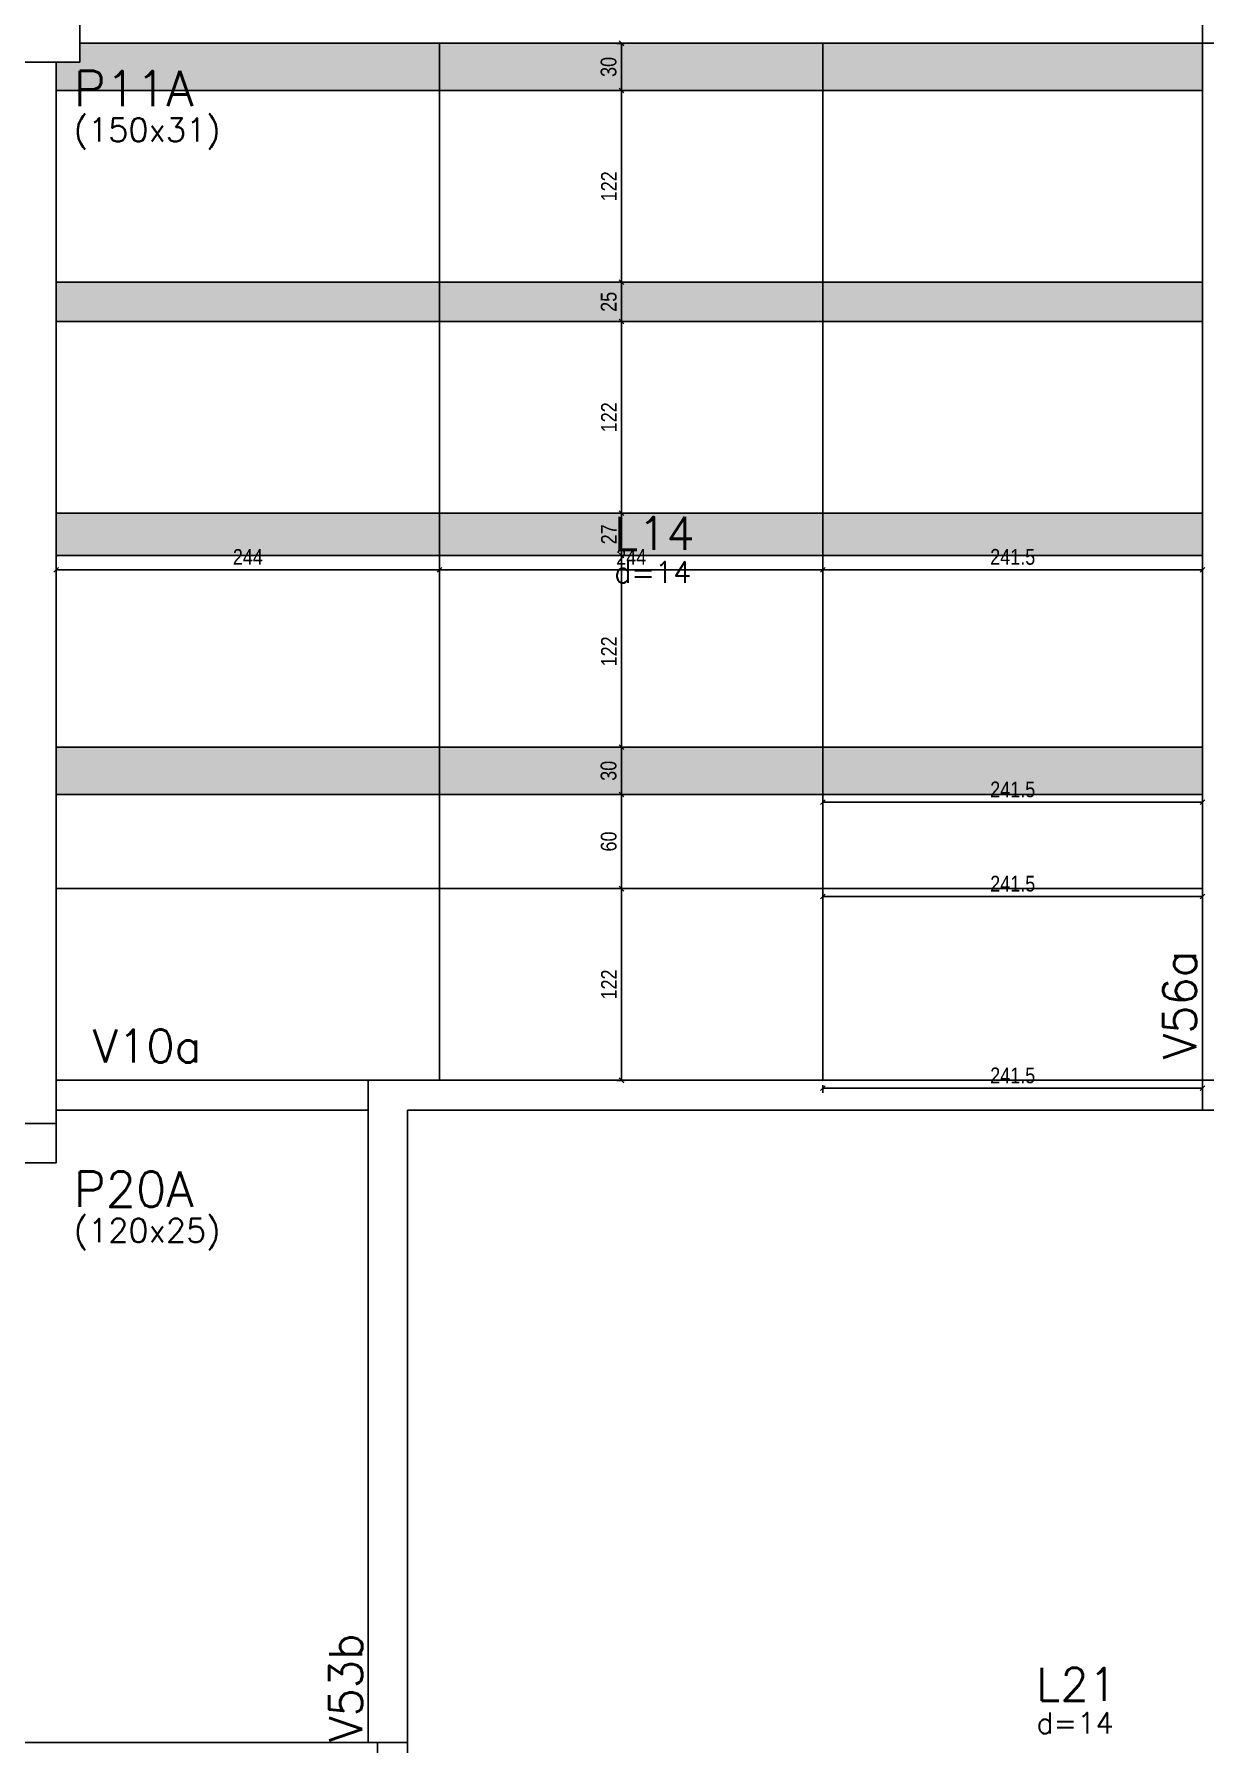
# Model space of a CAD drawing. Extents: x -40810 to 33675, y -2018 to 21213.
# Drawn here: x 25557 to 26302, y 2185 to 3273 of the extents above; entities that cross this region are included whole.
import ezdxf

# ---------------------------------------------------------------- set-up
doc = ezdxf.new("R2010")
doc.units = 0
doc.linetypes.add('DASHED', pattern=[0.75, 0.5, -0.25])
doc.layers.get('0').update_dxf_attribs({"color": 1, "lineweight": 9})
for name, color, linetype in [('1', 5, 'Continuous'), ('10', 7, 'Continuous'), ('12', 3, 'Continuous'), ('13', 7, 'Continuous'), ('3', 2, 'Continuous'), ('8', 5, 'Continuous'), ('9', 3, 'Continuous'), ('COTA', 241, 'Continuous'), ('PEDIREITO', 1, 'DASHED'), ('STEPHANIE', 6, 'Continuous')]:
    doc.layers.add(name, color=color, linetype=linetype)
for name, color, linetype, lineweight in [('CONCRETO', 251, 'Continuous', 25), ('REAPROVEITAMENTO', 251, 'Continuous', 9), ('SARRAFO_2_2X7', 24, 'Continuous', 15)]:
    doc.layers.add(name, color=color, linetype=linetype, lineweight=lineweight)
doc.styles.add('COTA TECNICA', font='techl___.ttf', dxfattribs={"height": 10})
doc.styles.get("Standard").update_dxf_attribs({"font": 'romans.shx', "width": 0.8})
doc.dimstyles.new('PAINEL-NOVA', dxfattribs={"dimtxt": 10, "dimasz": 3, "dimexe": 3, "dimexo": 3, "dimgap": 3, "dimtad": 1, "dimdec": 1, "dimzin": 12, "dimdsep": 46, "dimtxsty": 'COTA TECNICA', "dimblk1": 'OBLIQUE', "dimblk2": 'OBLIQUE', "dimsah": 1, "dimcen": 0.9, "dimclrd": 4, "dimclre": 4, "dimclrt": 240, "dimadec": 1, "dimazin": 3, "dimtfac": 1, "dimtdec": 1, "dimtix": 1, "dimtmove": 0, "dimatfit": 3, "dimfxl": 1, "dimtolj": 1, "dimtzin": 12, "dimarcsym": 0})

# ---------------------------------------------------------------- blocks, each defined once
blk = doc.blocks.new('_Oblique')
at = {"color": 0, "linetype": 'ByBlock', "lineweight": -2}
blk.add_line((-0.5, -0.5), (0.5, 0.5), dxfattribs=at)
blk = doc.blocks.new('*D3680')
at = {"layer": 'COTA', "color": 4, "linetype": 'Continuous', "lineweight": -2, "ltscale": 30, "transparency": 16777216}
for p, q in [((25571.1, 2934.5), (25571.1, 2929.5)), ((25571.1, 2932.5), (25815.1, 2932.5)), ((25815.1, 2934.5), (25815.1, 2929.5))]:
    blk.add_line(p, q, dxfattribs=at)
at = {"layer": 'Defpoints', "color": 0, "linetype": 'Continuous', "ltscale": 30, "transparency": 16777216}
for p in [(25571.1, 2937.5), (25815.1, 2937.5), (25815.1, 2932.5)]:
    blk.add_point(p, dxfattribs=at)
at = {"layer": 'COTA', "color": 4, "linetype": 'Continuous', "lineweight": -2, "ltscale": 30, "transparency": 16777216, "xscale": 3, "yscale": 3, "zscale": 3, "rotation": 180}
blk.add_blockref('_Oblique', (25571.1, 2932.5), dxfattribs=at)
at = {"layer": 'COTA', "color": 4, "linetype": 'Continuous', "lineweight": -2, "ltscale": 30, "transparency": 16777216, "xscale": 3, "yscale": 3, "zscale": 3}
blk.add_blockref('_Oblique', (25815.1, 2932.5), dxfattribs=at)
at = {"layer": 'COTA', "color": 240, "linetype": 'Continuous', "ltscale": 30, "transparency": 16777216, "insert": (25693.1, 2940.6), "char_height": 10, "attachment_point": 5, "style": 'COTA TECNICA'}
blk.add_mtext('\\A1;244', dxfattribs=at)
blk = doc.blocks.new('*D3681')
at = {"layer": 'COTA', "color": 4, "linetype": 'Continuous', "lineweight": -2, "ltscale": 30, "transparency": 16777216}
for p, q in [((25815.1, 2934.5), (25815.1, 2929.5)), ((25815.1, 2932.5), (26059.1, 2932.5)), ((26059.1, 2934.5), (26059.1, 2929.5))]:
    blk.add_line(p, q, dxfattribs=at)
at = {"layer": 'Defpoints', "color": 0, "linetype": 'Continuous', "ltscale": 30, "transparency": 16777216}
for p in [(25815.1, 2937.5), (26059.1, 2937.5), (26059.1, 2932.5)]:
    blk.add_point(p, dxfattribs=at)
at = {"layer": 'COTA', "color": 4, "linetype": 'Continuous', "lineweight": -2, "ltscale": 30, "transparency": 16777216, "xscale": 3, "yscale": 3, "zscale": 3, "rotation": 180}
blk.add_blockref('_Oblique', (25815.1, 2932.5), dxfattribs=at)
at = {"layer": 'COTA', "color": 4, "linetype": 'Continuous', "lineweight": -2, "ltscale": 30, "transparency": 16777216, "xscale": 3, "yscale": 3, "zscale": 3}
blk.add_blockref('_Oblique', (26059.1, 2932.5), dxfattribs=at)
at = {"layer": 'COTA', "color": 240, "linetype": 'Continuous', "ltscale": 30, "transparency": 16777216, "insert": (25937.1, 2940.6), "char_height": 10, "attachment_point": 5, "style": 'COTA TECNICA'}
blk.add_mtext('\\A1;244', dxfattribs=at)
blk = doc.blocks.new('*D3682')
at = {"layer": 'COTA', "color": 4, "linetype": 'Continuous', "lineweight": -2, "ltscale": 30, "transparency": 16777216}
for p, q in [((26059.1, 2934.5), (26059.1, 2929.5)), ((26059.1, 2932.5), (26300.6, 2932.5)), ((26300.6, 2934.5), (26300.6, 2929.5))]:
    blk.add_line(p, q, dxfattribs=at)
at = {"layer": 'Defpoints', "color": 0, "linetype": 'Continuous', "ltscale": 30, "transparency": 16777216}
for p in [(26059.1, 2937.5), (26300.6, 2937.5), (26300.6, 2932.5)]:
    blk.add_point(p, dxfattribs=at)
at = {"layer": 'COTA', "color": 4, "linetype": 'Continuous', "lineweight": -2, "ltscale": 30, "transparency": 16777216, "xscale": 3, "yscale": 3, "zscale": 3, "rotation": 180}
blk.add_blockref('_Oblique', (26059.1, 2932.5), dxfattribs=at)
at = {"layer": 'COTA', "color": 4, "linetype": 'Continuous', "lineweight": -2, "ltscale": 30, "transparency": 16777216, "xscale": 3, "yscale": 3, "zscale": 3}
blk.add_blockref('_Oblique', (26300.6, 2932.5), dxfattribs=at)
at = {"layer": 'COTA', "color": 240, "linetype": 'Continuous', "ltscale": 30, "transparency": 16777216, "insert": (26179.9, 2940.6), "char_height": 10, "attachment_point": 5, "style": 'COTA TECNICA'}
blk.add_mtext('\\A1;241.5', dxfattribs=at)
blk = doc.blocks.new('*D3683')
at = {"layer": 'COTA', "color": 4, "linetype": 'Continuous', "lineweight": -2, "ltscale": 30, "transparency": 16777216}
for p, q in [((25932.9, 2729.5), (25927.9, 2729.5)), ((25930.9, 2607.5), (25930.9, 2729.5)), ((25932.9, 2607.5), (25927.9, 2607.5))]:
    blk.add_line(p, q, dxfattribs=at)
at = {"layer": 'Defpoints', "color": 0, "linetype": 'Continuous', "ltscale": 30, "transparency": 16777216}
for p in [(25930.9, 2729.5), (25935.9, 2729.5), (25935.9, 2607.5)]:
    blk.add_point(p, dxfattribs=at)
at = {"layer": 'COTA', "color": 4, "linetype": 'Continuous', "lineweight": -2, "ltscale": 30, "transparency": 16777216, "xscale": 3, "yscale": 3, "zscale": 3}
for p, rotation in [((25930.9, 2729.5), 90), ((25930.9, 2607.5), 270)]:
    blk.add_blockref('_Oblique', p, dxfattribs=dict(at, rotation=rotation))
at = {"layer": 'COTA', "color": 240, "linetype": 'Continuous', "ltscale": 30, "transparency": 16777216, "insert": (25922.9, 2668.5), "char_height": 10, "attachment_point": 5, "rotation": 90, "style": 'COTA TECNICA'}
blk.add_mtext('\\A1;122', dxfattribs=at)
blk = doc.blocks.new('*D3684')
at = {"layer": 'COTA', "color": 4, "linetype": 'Continuous', "lineweight": -2, "ltscale": 30, "transparency": 16777216}
for p, q in [((25932.9, 2789.5), (25927.9, 2789.5)), ((25930.9, 2729.5), (25930.9, 2789.5)), ((25932.9, 2729.5), (25927.9, 2729.5))]:
    blk.add_line(p, q, dxfattribs=at)
at = {"layer": 'Defpoints', "color": 0, "linetype": 'Continuous', "ltscale": 30, "transparency": 16777216}
for p in [(25930.9, 2789.5), (25935.9, 2789.5), (25935.9, 2729.5)]:
    blk.add_point(p, dxfattribs=at)
at = {"layer": 'COTA', "color": 4, "linetype": 'Continuous', "lineweight": -2, "ltscale": 30, "transparency": 16777216, "xscale": 3, "yscale": 3, "zscale": 3}
for p, rotation in [((25930.9, 2789.5), 90), ((25930.9, 2729.5), 270)]:
    blk.add_blockref('_Oblique', p, dxfattribs=dict(at, rotation=rotation))
at = {"layer": 'COTA', "color": 240, "linetype": 'Continuous', "ltscale": 30, "transparency": 16777216, "insert": (25922.8, 2759.5), "char_height": 10, "attachment_point": 5, "rotation": 90, "style": 'COTA TECNICA'}
blk.add_mtext('\\A1;60', dxfattribs=at)
blk = doc.blocks.new('*D3685')
at = {"layer": 'COTA', "color": 4, "linetype": 'Continuous', "lineweight": -2, "ltscale": 30, "transparency": 16777216}
for p, q in [((25932.9, 2819.5), (25927.9, 2819.5)), ((25930.9, 2789.5), (25930.9, 2819.5)), ((25932.9, 2789.5), (25927.9, 2789.5))]:
    blk.add_line(p, q, dxfattribs=at)
at = {"layer": 'Defpoints', "color": 0, "linetype": 'Continuous', "ltscale": 30, "transparency": 16777216}
for p in [(25930.9, 2819.5), (25935.9, 2819.5), (25935.9, 2789.5)]:
    blk.add_point(p, dxfattribs=at)
at = {"layer": 'COTA', "color": 4, "linetype": 'Continuous', "lineweight": -2, "ltscale": 30, "transparency": 16777216, "xscale": 3, "yscale": 3, "zscale": 3}
for p, rotation in [((25930.9, 2819.5), 90), ((25930.9, 2789.5), 270)]:
    blk.add_blockref('_Oblique', p, dxfattribs=dict(at, rotation=rotation))
at = {"layer": 'COTA', "color": 240, "linetype": 'Continuous', "ltscale": 30, "transparency": 16777216, "insert": (25922.7, 2804.5), "char_height": 10, "attachment_point": 5, "rotation": 90, "style": 'COTA TECNICA'}
blk.add_mtext('\\A1;30', dxfattribs=at)
blk = doc.blocks.new('*D3686')
at = {"layer": 'COTA', "color": 4, "linetype": 'Continuous', "lineweight": -2, "ltscale": 30, "transparency": 16777216}
for p, q in [((25932.9, 2941.5), (25927.9, 2941.5)), ((25930.9, 2819.5), (25930.9, 2941.5)), ((25932.9, 2819.5), (25927.9, 2819.5))]:
    blk.add_line(p, q, dxfattribs=at)
at = {"layer": 'Defpoints', "color": 0, "linetype": 'Continuous', "ltscale": 30, "transparency": 16777216}
for p in [(25930.9, 2941.5), (25935.9, 2941.5), (25935.9, 2819.5)]:
    blk.add_point(p, dxfattribs=at)
at = {"layer": 'COTA', "color": 4, "linetype": 'Continuous', "lineweight": -2, "ltscale": 30, "transparency": 16777216, "xscale": 3, "yscale": 3, "zscale": 3}
for p, rotation in [((25930.9, 2941.5), 90), ((25930.9, 2819.5), 270)]:
    blk.add_blockref('_Oblique', p, dxfattribs=dict(at, rotation=rotation))
at = {"layer": 'COTA', "color": 240, "linetype": 'Continuous', "ltscale": 30, "transparency": 16777216, "insert": (25922.9, 2880.5), "char_height": 10, "attachment_point": 5, "rotation": 90, "style": 'COTA TECNICA'}
blk.add_mtext('\\A1;122', dxfattribs=at)
blk = doc.blocks.new('*D3687')
at = {"layer": 'COTA', "color": 4, "linetype": 'Continuous', "lineweight": -2, "ltscale": 30, "transparency": 16777216}
for p, q in [((25932.9, 2968.5), (25927.9, 2968.5)), ((25930.9, 2941.5), (25930.9, 2968.5)), ((25932.9, 2941.5), (25927.9, 2941.5))]:
    blk.add_line(p, q, dxfattribs=at)
at = {"layer": 'Defpoints', "color": 0, "linetype": 'Continuous', "ltscale": 30, "transparency": 16777216}
for p in [(25930.9, 2968.5), (25935.9, 2968.5), (25935.9, 2941.5)]:
    blk.add_point(p, dxfattribs=at)
at = {"layer": 'COTA', "color": 4, "linetype": 'Continuous', "lineweight": -2, "ltscale": 30, "transparency": 16777216, "xscale": 3, "yscale": 3, "zscale": 3}
for p, rotation in [((25930.9, 2968.5), 90), ((25930.9, 2941.5), 270)]:
    blk.add_blockref('_Oblique', p, dxfattribs=dict(at, rotation=rotation))
at = {"layer": 'COTA', "color": 240, "linetype": 'Continuous', "ltscale": 30, "transparency": 16777216, "insert": (25922.9, 2955), "char_height": 10, "attachment_point": 5, "rotation": 90, "style": 'COTA TECNICA'}
blk.add_mtext('\\A1;27', dxfattribs=at)
blk = doc.blocks.new('*D3688')
at = {"layer": 'COTA', "color": 4, "linetype": 'Continuous', "lineweight": -2, "ltscale": 30, "transparency": 16777216}
for p, q in [((25932.9, 3090.5), (25927.9, 3090.5)), ((25930.9, 2968.5), (25930.9, 3090.5)), ((25932.9, 2968.5), (25927.9, 2968.5))]:
    blk.add_line(p, q, dxfattribs=at)
at = {"layer": 'Defpoints', "color": 0, "linetype": 'Continuous', "ltscale": 30, "transparency": 16777216}
for p in [(25930.9, 3090.5), (25935.9, 3090.5), (25935.9, 2968.5)]:
    blk.add_point(p, dxfattribs=at)
at = {"layer": 'COTA', "color": 4, "linetype": 'Continuous', "lineweight": -2, "ltscale": 30, "transparency": 16777216, "xscale": 3, "yscale": 3, "zscale": 3}
for p, rotation in [((25930.9, 3090.5), 90), ((25930.9, 2968.5), 270)]:
    blk.add_blockref('_Oblique', p, dxfattribs=dict(at, rotation=rotation))
at = {"layer": 'COTA', "color": 240, "linetype": 'Continuous', "ltscale": 30, "transparency": 16777216, "insert": (25922.9, 3029.5), "char_height": 10, "attachment_point": 5, "rotation": 90, "style": 'COTA TECNICA'}
blk.add_mtext('\\A1;122', dxfattribs=at)
blk = doc.blocks.new('*D3689')
at = {"layer": 'COTA', "color": 4, "linetype": 'Continuous', "lineweight": -2, "ltscale": 30, "transparency": 16777216}
for p, q in [((25932.9, 3115.5), (25927.9, 3115.5)), ((25930.9, 3090.5), (25930.9, 3115.5)), ((25932.9, 3090.5), (25927.9, 3090.5))]:
    blk.add_line(p, q, dxfattribs=at)
at = {"layer": 'Defpoints', "color": 0, "linetype": 'Continuous', "ltscale": 30, "transparency": 16777216}
for p in [(25930.9, 3115.5), (25935.9, 3115.5), (25935.9, 3090.5)]:
    blk.add_point(p, dxfattribs=at)
at = {"layer": 'COTA', "color": 4, "linetype": 'Continuous', "lineweight": -2, "ltscale": 30, "transparency": 16777216, "xscale": 3, "yscale": 3, "zscale": 3}
for p, rotation in [((25930.9, 3115.5), 90), ((25930.9, 3090.5), 270)]:
    blk.add_blockref('_Oblique', p, dxfattribs=dict(at, rotation=rotation))
at = {"layer": 'COTA', "color": 240, "linetype": 'Continuous', "ltscale": 30, "transparency": 16777216, "insert": (25922.8, 3103), "char_height": 10, "attachment_point": 5, "rotation": 90, "style": 'COTA TECNICA'}
blk.add_mtext('\\A1;25', dxfattribs=at)
blk = doc.blocks.new('*D3690')
at = {"layer": 'COTA', "color": 4, "linetype": 'Continuous', "lineweight": -2, "ltscale": 30, "transparency": 16777216}
for p, q in [((25932.9, 3237.5), (25927.9, 3237.5)), ((25930.9, 3115.5), (25930.9, 3237.5)), ((25932.9, 3115.5), (25927.9, 3115.5))]:
    blk.add_line(p, q, dxfattribs=at)
at = {"layer": 'Defpoints', "color": 0, "linetype": 'Continuous', "ltscale": 30, "transparency": 16777216}
for p in [(25930.9, 3237.5), (25935.9, 3237.5), (25935.9, 3115.5)]:
    blk.add_point(p, dxfattribs=at)
at = {"layer": 'COTA', "color": 4, "linetype": 'Continuous', "lineweight": -2, "ltscale": 30, "transparency": 16777216, "xscale": 3, "yscale": 3, "zscale": 3}
for p, rotation in [((25930.9, 3237.5), 90), ((25930.9, 3115.5), 270)]:
    blk.add_blockref('_Oblique', p, dxfattribs=dict(at, rotation=rotation))
at = {"layer": 'COTA', "color": 240, "linetype": 'Continuous', "ltscale": 30, "transparency": 16777216, "insert": (25922.9, 3176.5), "char_height": 10, "attachment_point": 5, "rotation": 90, "style": 'COTA TECNICA'}
blk.add_mtext('\\A1;122', dxfattribs=at)
blk = doc.blocks.new('*D3691')
at = {"layer": 'COTA', "color": 4, "linetype": 'Continuous', "lineweight": -2, "ltscale": 30, "transparency": 16777216}
for p, q in [((25932.9, 3267.5), (25927.9, 3267.5)), ((25930.9, 3237.5), (25930.9, 3267.5)), ((25932.9, 3237.5), (25927.9, 3237.5))]:
    blk.add_line(p, q, dxfattribs=at)
at = {"layer": 'Defpoints', "color": 0, "linetype": 'Continuous', "ltscale": 30, "transparency": 16777216}
for p in [(25930.9, 3267.5), (25935.9, 3267.5), (25935.9, 3237.5)]:
    blk.add_point(p, dxfattribs=at)
at = {"layer": 'COTA', "color": 4, "linetype": 'Continuous', "lineweight": -2, "ltscale": 30, "transparency": 16777216, "xscale": 3, "yscale": 3, "zscale": 3}
for p, rotation in [((25930.9, 3267.5), 90), ((25930.9, 3237.5), 270)]:
    blk.add_blockref('_Oblique', p, dxfattribs=dict(at, rotation=rotation))
at = {"layer": 'COTA', "color": 240, "linetype": 'Continuous', "ltscale": 30, "transparency": 16777216, "insert": (25922.7, 3252.5), "char_height": 10, "attachment_point": 5, "rotation": 90, "style": 'COTA TECNICA'}
blk.add_mtext('\\A1;30', dxfattribs=at)
blk = doc.blocks.new('*D3692')
at = {"layer": 'COTA', "color": 4, "linetype": 'Continuous', "lineweight": -2, "ltscale": 30, "transparency": 16777216}
for p, q in [((26059.1, 2726.5), (26059.1, 2721.5)), ((26059.1, 2724.5), (26300.6, 2724.5)), ((26300.6, 2726.5), (26300.6, 2721.5))]:
    blk.add_line(p, q, dxfattribs=at)
at = {"layer": 'Defpoints', "color": 0, "linetype": 'Continuous', "ltscale": 30, "transparency": 16777216}
for p in [(26059.1, 2729.5), (26300.6, 2729.5), (26300.6, 2724.5)]:
    blk.add_point(p, dxfattribs=at)
at = {"layer": 'COTA', "color": 4, "linetype": 'Continuous', "lineweight": -2, "ltscale": 30, "transparency": 16777216, "xscale": 3, "yscale": 3, "zscale": 3, "rotation": 180}
blk.add_blockref('_Oblique', (26059.1, 2724.5), dxfattribs=at)
at = {"layer": 'COTA', "color": 4, "linetype": 'Continuous', "lineweight": -2, "ltscale": 30, "transparency": 16777216, "xscale": 3, "yscale": 3, "zscale": 3}
blk.add_blockref('_Oblique', (26300.6, 2724.5), dxfattribs=at)
at = {"layer": 'COTA', "color": 240, "linetype": 'Continuous', "ltscale": 30, "transparency": 16777216, "insert": (26179.9, 2732.6), "char_height": 10, "attachment_point": 5, "style": 'COTA TECNICA'}
blk.add_mtext('\\A1;241.5', dxfattribs=at)
blk = doc.blocks.new('*D3693')
at = {"layer": 'COTA', "color": 4, "linetype": 'Continuous', "lineweight": -2, "ltscale": 30, "transparency": 16777216}
for p, q in [((26059.1, 2604.5), (26059.1, 2599.5)), ((26300.6, 2602.5), (26059.1, 2602.5)), ((26300.6, 2604.5), (26300.6, 2599.5))]:
    blk.add_line(p, q, dxfattribs=at)
at = {"layer": 'Defpoints', "color": 0, "linetype": 'Continuous', "ltscale": 30, "transparency": 16777216}
for p in [(26059.1, 2607.5), (26059.1, 2602.5), (26300.6, 2607.5)]:
    blk.add_point(p, dxfattribs=at)
at = {"layer": 'COTA', "color": 4, "linetype": 'Continuous', "lineweight": -2, "ltscale": 30, "transparency": 16777216, "xscale": 3, "yscale": 3, "zscale": 3, "rotation": 180}
blk.add_blockref('_Oblique', (26059.1, 2602.5), dxfattribs=at)
at = {"layer": 'COTA', "color": 4, "linetype": 'Continuous', "lineweight": -2, "ltscale": 30, "transparency": 16777216, "xscale": 3, "yscale": 3, "zscale": 3}
blk.add_blockref('_Oblique', (26300.6, 2602.5), dxfattribs=at)
at = {"layer": 'COTA', "color": 240, "linetype": 'Continuous', "ltscale": 30, "transparency": 16777216, "insert": (26179.9, 2610.6), "char_height": 10, "attachment_point": 5, "style": 'COTA TECNICA'}
blk.add_mtext('\\A1;241.5', dxfattribs=at)
blk = doc.blocks.new('*D3694')
at = {"layer": 'COTA', "color": 4, "linetype": 'Continuous', "lineweight": -2, "ltscale": 30, "transparency": 16777216}
for p, q in [((26059.1, 2604.5), (26059.1, 2599.5)), ((26059.1, 2602.5), (26300.6, 2602.5)), ((26300.6, 2604.5), (26300.6, 2599.5))]:
    blk.add_line(p, q, dxfattribs=at)
at = {"layer": 'Defpoints', "color": 0, "linetype": 'Continuous', "ltscale": 30, "transparency": 16777216}
for p in [(26059.1, 2607.5), (26300.6, 2607.5), (26300.6, 2602.5)]:
    blk.add_point(p, dxfattribs=at)
at = {"layer": 'COTA', "color": 4, "linetype": 'Continuous', "lineweight": -2, "ltscale": 30, "transparency": 16777216, "xscale": 3, "yscale": 3, "zscale": 3, "rotation": 180}
blk.add_blockref('_Oblique', (26059.1, 2602.5), dxfattribs=at)
at = {"layer": 'COTA', "color": 4, "linetype": 'Continuous', "lineweight": -2, "ltscale": 30, "transparency": 16777216, "xscale": 3, "yscale": 3, "zscale": 3}
blk.add_blockref('_Oblique', (26300.6, 2602.5), dxfattribs=at)
at = {"layer": 'COTA', "color": 240, "linetype": 'Continuous', "ltscale": 30, "transparency": 16777216, "insert": (26179.9, 2610.6), "char_height": 10, "attachment_point": 5, "style": 'COTA TECNICA'}
blk.add_mtext('\\A1;241.5', dxfattribs=at)
blk = doc.blocks.new('*D3695')
at = {"layer": 'COTA', "color": 4, "linetype": 'Continuous', "lineweight": -2, "ltscale": 30, "transparency": 16777216}
for p, q in [((26059.1, 2726.5), (26059.1, 2721.5)), ((26300.6, 2724.5), (26059.1, 2724.5)), ((26300.6, 2726.5), (26300.6, 2721.5))]:
    blk.add_line(p, q, dxfattribs=at)
at = {"layer": 'Defpoints', "color": 0, "linetype": 'Continuous', "ltscale": 30, "transparency": 16777216}
for p in [(26059.1, 2729.5), (26059.1, 2724.5), (26300.6, 2729.5)]:
    blk.add_point(p, dxfattribs=at)
at = {"layer": 'COTA', "color": 4, "linetype": 'Continuous', "lineweight": -2, "ltscale": 30, "transparency": 16777216, "xscale": 3, "yscale": 3, "zscale": 3, "rotation": 180}
blk.add_blockref('_Oblique', (26059.1, 2724.5), dxfattribs=at)
at = {"layer": 'COTA', "color": 4, "linetype": 'Continuous', "lineweight": -2, "ltscale": 30, "transparency": 16777216, "xscale": 3, "yscale": 3, "zscale": 3}
blk.add_blockref('_Oblique', (26300.6, 2724.5), dxfattribs=at)
at = {"layer": 'COTA', "color": 240, "linetype": 'Continuous', "ltscale": 30, "transparency": 16777216, "insert": (26179.9, 2732.6), "char_height": 10, "attachment_point": 5, "style": 'COTA TECNICA'}
blk.add_mtext('\\A1;241.5', dxfattribs=at)
blk = doc.blocks.new('*D3696')
at = {"layer": 'COTA', "color": 4, "linetype": 'Continuous', "lineweight": -2, "ltscale": 30, "transparency": 16777216}
for p, q in [((26059.1, 2726.5), (26059.1, 2721.5)), ((26059.1, 2724.5), (26300.6, 2724.5)), ((26300.6, 2726.5), (26300.6, 2721.5))]:
    blk.add_line(p, q, dxfattribs=at)
at = {"layer": 'Defpoints', "color": 0, "linetype": 'Continuous', "ltscale": 30, "transparency": 16777216}
for p in [(26059.1, 2729.5), (26300.6, 2729.5), (26300.6, 2724.5)]:
    blk.add_point(p, dxfattribs=at)
at = {"layer": 'COTA', "color": 4, "linetype": 'Continuous', "lineweight": -2, "ltscale": 30, "transparency": 16777216, "xscale": 3, "yscale": 3, "zscale": 3, "rotation": 180}
blk.add_blockref('_Oblique', (26059.1, 2724.5), dxfattribs=at)
at = {"layer": 'COTA', "color": 4, "linetype": 'Continuous', "lineweight": -2, "ltscale": 30, "transparency": 16777216, "xscale": 3, "yscale": 3, "zscale": 3}
blk.add_blockref('_Oblique', (26300.6, 2724.5), dxfattribs=at)
at = {"layer": 'COTA', "color": 240, "linetype": 'Continuous', "ltscale": 30, "transparency": 16777216, "insert": (26179.9, 2732.6), "char_height": 10, "attachment_point": 5, "style": 'COTA TECNICA'}
blk.add_mtext('\\A1;241.5', dxfattribs=at)
blk = doc.blocks.new('*D3697')
at = {"layer": 'COTA', "color": 4, "linetype": 'Continuous', "lineweight": -2, "ltscale": 30, "transparency": 16777216}
for p, q in [((26059.1, 2786.5), (26059.1, 2781.5)), ((26300.6, 2786.5), (26300.6, 2781.5)), ((26059.1, 2784.5), (26300.6, 2784.5))]:
    blk.add_line(p, q, dxfattribs=at)
at = {"layer": 'Defpoints', "color": 0, "linetype": 'Continuous', "ltscale": 30, "transparency": 16777216}
for p in [(26059.1, 2789.5), (26300.6, 2789.5), (26300.6, 2784.5)]:
    blk.add_point(p, dxfattribs=at)
at = {"layer": 'COTA', "color": 4, "linetype": 'Continuous', "lineweight": -2, "ltscale": 30, "transparency": 16777216, "xscale": 3, "yscale": 3, "zscale": 3, "rotation": 180}
blk.add_blockref('_Oblique', (26059.1, 2784.5), dxfattribs=at)
at = {"layer": 'COTA', "color": 4, "linetype": 'Continuous', "lineweight": -2, "ltscale": 30, "transparency": 16777216, "xscale": 3, "yscale": 3, "zscale": 3}
blk.add_blockref('_Oblique', (26300.6, 2784.5), dxfattribs=at)
at = {"layer": 'COTA', "color": 240, "linetype": 'Continuous', "ltscale": 30, "transparency": 16777216, "insert": (26179.9, 2792.6), "char_height": 10, "attachment_point": 5, "style": 'COTA TECNICA'}
blk.add_mtext('\\A1;241.5', dxfattribs=at)

msp = doc.modelspace()

# ---------------------------------------------------------------- hatches: boundary and pattern name
at = {"layer": 'REAPROVEITAMENTO', "linetype": 'Continuous', "ltscale": 30, "true_color": 0x636466}
h = msp.add_hatch(color=251, dxfattribs=at)
h.dxf.hatch_style = 1
h.paths.add_polyline_path([(26300.629, 3237.521), (26300.629, 3267.582), (25586.129, 3267.582), (25586.129, 3255.582), (25571.129, 3255.582), (25571.129, 3237.521)])
h.paths.add_polyline_path([(25581.04, 3221.832), (25671.576, 3221.832), (25671.576, 3255.582), (25581.04, 3255.582)], flags=9)
h = msp.add_hatch(color=251, dxfattribs=at)
h.dxf.hatch_style = 1
h.paths.add_polyline_path([(26300.629, 3237.521), (26300.629, 3267.582), (25586.129, 3267.582), (25586.129, 3255.582), (25571.129, 3255.582), (25571.129, 3237.521)])
h.paths.add_polyline_path([(25581.04, 3221.832), (25671.576, 3221.832), (25671.576, 3255.582), (25581.04, 3255.582)], flags=9)
h = msp.add_hatch(color=251, dxfattribs=at)
h.dxf.hatch_style = 1
h.paths.add_polyline_path([(26300.629, 3237.521), (26300.629, 3267.582), (25586.129, 3267.582), (25586.129, 3255.582), (25571.129, 3255.582), (25571.129, 3237.521)])
h.paths.add_polyline_path([(25581.04, 3221.832), (25671.576, 3221.832), (25671.576, 3255.582), (25581.04, 3255.582)], flags=9)
h = msp.add_hatch(color=251, dxfattribs=at)
h.dxf.hatch_style = 1
h.paths.add_polyline_path([(25815.143, 3115.521), (25571.129, 3115.521), (25571.129, 3090.521), (25815.143, 3090.521)])
h = msp.add_hatch(color=251, dxfattribs=at)
h.dxf.hatch_style = 1
h.paths.add_polyline_path([(26059.143, 3115.521), (25815.143, 3115.521), (25815.143, 3090.521), (26059.143, 3090.521)])
h = msp.add_hatch(color=251, dxfattribs=at)
h.dxf.hatch_style = 1
h.paths.add_polyline_path([(26300.629, 3115.521), (26059.143, 3115.521), (26059.143, 3090.521), (26300.629, 3090.521)])
h = msp.add_hatch(color=251, dxfattribs=at)
h.dxf.hatch_style = 1
h.paths.add_polyline_path([(25815.143, 2968.521), (25571.129, 2968.521), (25571.129, 2941.521), (25815.143, 2941.521)])
h = msp.add_hatch(color=251, dxfattribs=at)
h.dxf.hatch_style = 1
h.paths.add_polyline_path([(26059.143, 2968.521), (25815.143, 2968.521), (25815.143, 2941.521), (26059.143, 2941.521)])
h = msp.add_hatch(color=251, dxfattribs=at)
h.dxf.hatch_style = 1
h.paths.add_polyline_path([(26300.629, 2968.521), (26059.143, 2968.521), (26059.143, 2941.521), (26300.629, 2941.521)])
h = msp.add_hatch(color=251, dxfattribs=at)
h.dxf.hatch_style = 1
h.paths.add_polyline_path([(25815.143, 2819.521), (25571.129, 2819.521), (25571.129, 2789.521), (25815.143, 2789.521)])
h = msp.add_hatch(color=251, dxfattribs=at)
h.dxf.hatch_style = 1
h.paths.add_polyline_path([(26059.143, 2819.521), (25815.143, 2819.521), (25815.143, 2789.521), (26059.143, 2789.521)])
h = msp.add_hatch(color=251, dxfattribs=at)
h.dxf.hatch_style = 1
h.paths.add_polyline_path([(26300.629, 2819.521), (26059.143, 2819.521), (26059.143, 2789.521), (26300.629, 2789.521)])

# ---------------------------------------------------------------- linework, layer by layer
at = {"linetype": 'Continuous', "ltscale": 30}
for points in [[(25769.629, 2588.586), (25571.129, 2588.586), (25571.129, 2580.086), (25571.129, 2555.086), (25451.129, 2555.086), (24894.629, 2555.086), (24894.629, 2186.086), (25598.629, 2186.086), (25769.629, 2186.086)], [(25769.629, 2588.586), (25571.129, 2588.586), (25571.129, 2580.086), (25571.129, 2555.086), (25451.129, 2555.086), (24894.629, 2555.086), (24894.629, 2186.086), (25598.629, 2186.086), (25769.629, 2186.086)], [(25769.629, 2588.586), (25571.129, 2588.586), (25571.129, 2580.086), (25571.129, 2555.086), (25451.129, 2555.086), (24894.629, 2555.086), (24894.629, 2186.086), (25598.629, 2186.086), (25769.629, 2186.086)], [(25769.629, 2588.586), (25571.129, 2588.586), (25571.129, 2580.086), (25571.129, 2555.086), (25451.129, 2555.086), (24894.629, 2555.086), (24894.629, 2186.086), (25598.629, 2186.086), (25769.629, 2186.086)], [(25769.629, 2588.586), (25571.129, 2588.586), (25571.129, 2580.086), (25571.129, 2555.086), (25451.129, 2555.086), (24894.629, 2555.086), (24894.629, 2186.086), (25598.629, 2186.086), (25769.629, 2186.086)], [(25769.629, 2588.586), (25571.129, 2588.586), (25571.129, 2580.086), (25571.129, 2555.086), (25451.129, 2555.086), (24894.629, 2555.086), (24894.629, 2186.086), (25598.629, 2186.086), (25769.629, 2186.086)], [(26596.129, 2588.586), (26360.629, 2588.586), (26300.629, 2588.586), (25794.629, 2588.586), (25794.629, 2186.086), (25794.629, 2111.086), (25794.629, 1821.586), (26596.129, 1821.586), (26596.129, 1856.086)], [(26596.129, 2588.586), (26360.629, 2588.586), (26300.629, 2588.586), (25794.629, 2588.586), (25794.629, 2186.086), (25794.629, 2111.086), (25794.629, 1821.586), (26596.129, 1821.586), (26596.129, 1856.086)], [(26596.129, 2588.586), (26360.629, 2588.586), (26300.629, 2588.586), (25794.629, 2588.586), (25794.629, 2186.086), (25794.629, 2111.086), (25794.629, 1821.586), (26596.129, 1821.586), (26596.129, 1856.086)], [(26596.129, 2588.586), (26360.629, 2588.586), (26300.629, 2588.586), (25794.629, 2588.586), (25794.629, 2186.086), (25794.629, 2111.086), (25794.629, 1821.586), (26596.129, 1821.586), (26596.129, 1856.086)], [(26596.129, 2588.586), (26360.629, 2588.586), (26300.629, 2588.586), (25794.629, 2588.586), (25794.629, 2186.086), (25794.629, 2111.086), (25794.629, 1821.586), (26596.129, 1821.586), (26596.129, 1856.086)], [(26596.129, 2588.586), (26360.629, 2588.586), (26300.629, 2588.586), (25794.629, 2588.586), (25794.629, 2186.086), (25794.629, 2111.086), (25794.629, 1821.586), (26596.129, 1821.586), (26596.129, 1856.086)]]:
    msp.add_lwpolyline(points, close=True, dxfattribs=at)
at = {"layer": '1'}
msp.add_line((25571.129, 2580.086), (25571.129, 2588.586), dxfattribs=at)
for points in [[(26300.629, 3286.582), (26300.629, 3267.582)], [(25586.129, 3267.582), (26300.629, 3267.582)], [(26300.629, 3267.582), (26300.629, 2607.586)], [(25571.129, 2588.586), (25571.129, 3255.582)], [(25782.129, 2607.586), (25571.129, 2607.586)], [(25769.629, 2607.586), (25769.629, 2186.086)], [(26300.629, 2607.586), (25782.129, 2607.586)], [(26300.629, 2607.586), (26300.629, 2607.586)], [(25571.129, 2588.586), (25769.629, 2588.586)], [(25794.629, 2186.086), (25794.629, 2588.586)], [(25794.629, 2588.586), (26300.629, 2588.586)], [(25598.629, 2186.086), (24894.629, 2186.086)], [(25775.629, 2186.086), (25598.629, 2186.086)]]:
    msp.add_lwpolyline(points, dxfattribs=at)
at = {"layer": '3'}
for points in [[(25436.129, 3255.582), (25586.129, 3255.582), (25586.129, 3286.582), (25436.129, 3286.582), (25436.129, 3255.582)], [(26300.629, 3267.582), (26360.629, 3267.582), (26360.629, 3286.582), (26300.629, 3286.582), (26300.629, 3267.582)], [(26300.629, 2588.586), (26360.629, 2588.586), (26360.629, 2607.586), (26300.629, 2607.586), (26300.629, 2588.586)], [(25451.129, 2555.086), (25571.129, 2555.086), (25571.129, 2580.086), (25451.129, 2580.086), (25451.129, 2555.086)], [(25775.629, 2111.086), (25794.629, 2111.086), (25794.629, 2186.086), (25775.629, 2186.086), (25775.629, 2111.086)]]:
    msp.add_lwpolyline(points, dxfattribs=at)
at = {"layer": 'CONCRETO', "linetype": 'Continuous', "ltscale": 30}
for points in [[(25815.143, 2607.521), (25815.143, 3267.521)], [(26059.143, 2607.521), (26059.143, 3267.521)], [(26300.643, 2607.521), (26300.643, 3267.521)], [(25571.143, 3237.521), (26300.643, 3237.521)], [(25571.143, 3115.521), (26300.643, 3115.521)], [(25571.143, 3090.521), (26300.643, 3090.521)], [(25571.143, 2968.521), (26300.643, 2968.521)], [(25571.143, 2941.521), (26300.643, 2941.521)], [(25571.143, 2819.521), (26300.643, 2819.521)], [(25571.143, 2789.521), (26300.643, 2789.521)], [(25571.143, 2729.521), (26300.643, 2729.521)]]:
    msp.add_lwpolyline(points, dxfattribs=at)
at = {"layer": 'PEDIREITO', "linetype": 'Continuous', "ltscale": 30}
msp.add_lwpolyline([(26300.629, 3267.582), (25586.129, 3267.582), (25586.129, 3255.582), (25571.129, 3255.582), (25571.129, 2607.586), (25782.129, 2607.586), (26300.629, 2607.586)], close=True, dxfattribs=at)
at = {"layer": 'SARRAFO_2_2X7', "linetype": 'Continuous', "ltscale": 30}
for points in [[(25769.629, 2588.586), (25571.129, 2588.586), (25571.129, 2580.086), (25571.129, 2555.086), (25451.129, 2555.086), (24894.629, 2555.086), (24894.629, 2186.086), (25598.629, 2186.086), (25769.629, 2186.086)], [(25769.629, 2588.586), (25571.129, 2588.586), (25571.129, 2580.086), (25571.129, 2555.086), (25451.129, 2555.086), (24894.629, 2555.086), (24894.629, 2186.086), (25598.629, 2186.086), (25769.629, 2186.086)], [(26596.129, 2588.586), (26360.629, 2588.586), (26300.629, 2588.586), (25794.629, 2588.586), (25794.629, 2186.086), (25794.629, 2111.086), (25794.629, 1821.586), (26596.129, 1821.586), (26596.129, 1856.086)]]:
    msp.add_lwpolyline(points, close=True, dxfattribs=at)
at = {"layer": 'STEPHANIE', "linetype": 'Continuous'}
msp.add_lwpolyline([(25586.129, 3286.582), (26300.629, 3286.582), (26300.629, 3267.582), (25586.129, 3267.582)], close=True, dxfattribs=at)

# ---------------------------------------------------------------- texts
at = {"layer": '10'}
for s, p in [('L14', (25926.168, 2945.08)), ('L21', (26194.918, 2212.582))]:
    msp.add_text(s, height=21, dxfattribs=at).set_placement(p)
at = {"layer": '12'}
for s, p in [('(150x31)', (25582.379, 3204.957)), ('(120x25)', (25582.379, 2504.461))]:
    msp.add_text(s, height=15, dxfattribs=at).set_placement(p)
at = {"layer": '13'}
for p in [(25926.168, 2924.185), (26194.918, 2191.687)]:
    msp.add_text('d=14', height=13.5, dxfattribs=at).set_placement(p)
at = {"layer": '8'}
for s, p in [('V56a', (26296.734, 2620.855)), ('V53b', (25765.905, 2186.388))]:
    msp.add_text(s, height=21, rotation=90, dxfattribs=at).set_placement(p)
msp.add_text('V10a', height=21, dxfattribs=at).set_placement((25594.277, 2618.82))
at = {"layer": '9'}
for s, p in [('P11A', (25582.379, 3227.457)), ('P20A', (25582.379, 2526.961))]:
    msp.add_text(s, height=22.5, dxfattribs=at).set_placement(p)

# ---------------------------------------------------------------- dimensions: what is measured, and where the dimension line sits
at = {"layer": 'COTA', "linetype": 'Continuous', "ltscale": 30}
for base, p1, p2, picture, middle in [((25930.943, 3267.521), (25935.943, 3237.521), (25935.943, 3267.521), '*D3691', (25922.723, 3252.521)), ((25930.943, 3237.521), (25935.943, 3115.521), (25935.943, 3237.521), '*D3690', (25922.884, 3176.521)), ((25930.943, 3115.521), (25935.943, 3090.521), (25935.943, 3115.521), '*D3689', (25922.833, 3103.021)), ((25930.943, 3090.521), (25935.943, 2968.521), (25935.943, 3090.521), '*D3688', (25922.884, 3029.521)), ((25930.943, 2968.521), (25935.943, 2941.521), (25935.943, 2968.521), '*D3687', (25922.87, 2955.021)), ((25930.943, 2941.521), (25935.943, 2819.521), (25935.943, 2941.521), '*D3686', (25922.884, 2880.521)), ((25930.943, 2819.521), (25935.943, 2789.521), (25935.943, 2819.521), '*D3685', (25922.723, 2804.521)), ((25930.943, 2789.521), (25935.943, 2729.521), (25935.943, 2789.521), '*D3684', (25922.84, 2759.521)), ((25930.943, 2729.521), (25935.943, 2607.521), (25935.943, 2729.521), '*D3683', (25922.884, 2668.521))]:
    dim = msp.add_linear_dim(base=base, p1=p1, p2=p2, angle=90, dimstyle='PAINEL-NOVA', dxfattribs=at)
    dim.commit()
    dim.dimension.update_dxf_attribs({"geometry": picture, "text_midpoint": middle})
for base, p1, p2, picture, middle in [((25815.143, 2932.521), (25571.143, 2937.521), (25815.143, 2937.521), '*D3680', (25693.143, 2940.594)), ((26059.143, 2932.521), (25815.143, 2937.521), (26059.143, 2937.521), '*D3681', (25937.143, 2940.594)), ((26300.643, 2932.521), (26059.143, 2937.521), (26300.643, 2937.521), '*D3682', (26179.893, 2940.631)), ((26300.643, 2784.521), (26059.143, 2789.521), (26300.643, 2789.521), '*D3697', (26179.893, 2792.631)), ((26300.643, 2724.521), (26059.143, 2729.521), (26300.643, 2729.521), '*D3692', (26179.893, 2732.631)), ((26059.143, 2724.521), (26300.643, 2729.521), (26059.143, 2729.521), '*D3695', (26179.893, 2732.631)), ((26300.643, 2724.521), (26059.143, 2729.521), (26300.643, 2729.521), '*D3696', (26179.893, 2732.631)), ((26059.143, 2602.521), (26300.643, 2607.521), (26059.143, 2607.521), '*D3693', (26179.893, 2610.631)), ((26300.643, 2602.521), (26059.143, 2607.521), (26300.643, 2607.521), '*D3694', (26179.893, 2610.631))]:
    dim = msp.add_linear_dim(base=base, p1=p1, p2=p2, dimstyle='PAINEL-NOVA', dxfattribs=at)
    dim.commit()
    dim.dimension.update_dxf_attribs({"geometry": picture, "text_midpoint": middle})

doc.saveas('drawing.dxf')
